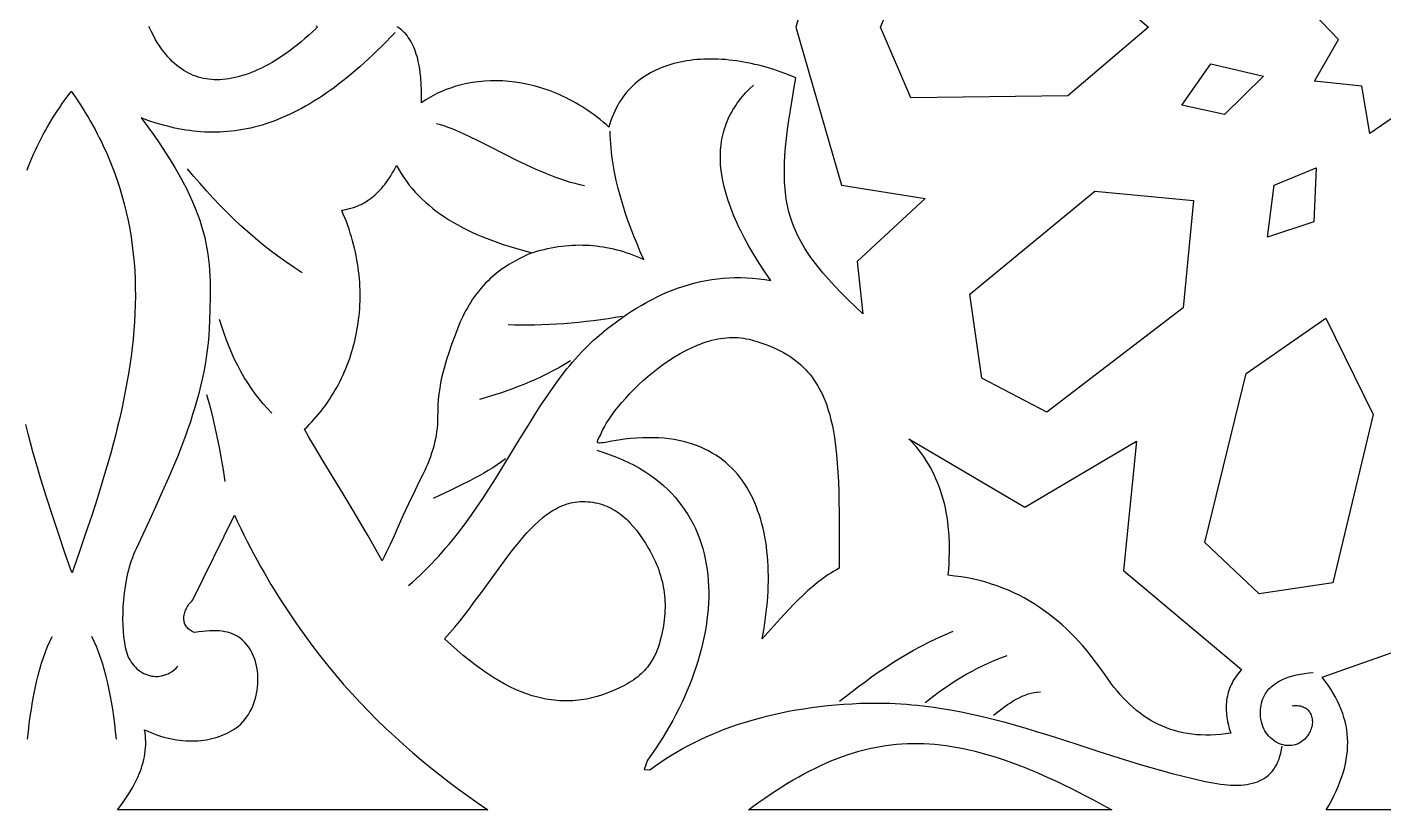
# Model space of a CAD drawing. Extents: x -332 to 348, y -263 to 352.
# Drawn here: x 139.89 to 186.88, y 237 to 264.11 of the extents above; entities that cross this region are included whole.
import ezdxf

# ---------------------------------------------------------------- set-up
doc = ezdxf.new("R2010")
doc.units = 0
doc.layers.add('LAYER_1', color=18, linetype='CONTINUOUS')
doc.layers.add('LAYER_2', color=174, linetype='CONTINUOUS')

msp = doc.modelspace()

# ---------------------------------------------------------------- linework, layer by layer
at = {"layer": 'LAYER_1'}
for points in [[(168.088, 269.585), (166.511, 264.109), (168.088, 258.633), (170.988, 258.173), (168.637, 255.996), (168.833, 254.177), (168.563, 254.432), (168.31, 254.679), (168.073, 254.918), (167.851, 255.15), (167.645, 255.376), (167.453, 255.597), (167.276, 255.813), (167.193, 255.92), (167.113, 256.026), (167.037, 256.131), (166.964, 256.236), (166.894, 256.341), (166.828, 256.445), (166.765, 256.548), (166.705, 256.652), (166.648, 256.756), (166.595, 256.86), (166.545, 256.964), (166.497, 257.068), (166.453, 257.173), (166.412, 257.279), (166.373, 257.385), (166.337, 257.491), (166.305, 257.599), (166.275, 257.708), (166.247, 257.817), (166.223, 257.928), (166.201, 258.04), (166.181, 258.154), (166.165, 258.269), (166.15, 258.386), (166.139, 258.504), (166.129, 258.625), (166.122, 258.747), (166.118, 258.871), (166.115, 258.998), (166.115, 259.127), (166.121, 259.392), (166.136, 259.667), (166.159, 259.953), (166.19, 260.252), (166.228, 260.564), (166.273, 260.89), (166.325, 261.23), (166.383, 261.586), (166.447, 261.959), (166.516, 262.348), (166.261, 262.454), (166.004, 262.551), (165.745, 262.639), (165.486, 262.718), (165.227, 262.787), (165.097, 262.819), (164.968, 262.847), (164.839, 262.874), (164.71, 262.898), (164.581, 262.92), (164.453, 262.939), (164.325, 262.956), (164.198, 262.97), (164.072, 262.982), (163.946, 262.991), (163.821, 262.998), (163.696, 263.002), (163.573, 263.003), (163.45, 263.002), (163.329, 262.999), (163.208, 262.993), (163.089, 262.984), (162.97, 262.972), (162.853, 262.958), (162.738, 262.941), (162.623, 262.922), (162.511, 262.9), (162.399, 262.875), (162.289, 262.847), (162.181, 262.816), (162.075, 262.783), (161.97, 262.747), (161.867, 262.708), (161.766, 262.666), (161.667, 262.621), (161.57, 262.573), (161.475, 262.523), (161.382, 262.47), (161.291, 262.413), (161.203, 262.354), (161.117, 262.291), (161.033, 262.226), (160.952, 262.158), (160.874, 262.087), (160.798, 262.012), (160.724, 261.935), (160.654, 261.854), (160.586, 261.771), (160.521, 261.684), (160.459, 261.594), (160.399, 261.501), (160.343, 261.405), (160.29, 261.305), (160.241, 261.203), (160.194, 261.097), (160.151, 260.988), (160.111, 260.875), (160.074, 260.76), (160.041, 260.641), (159.94, 260.732), (159.838, 260.819), (159.735, 260.904), (159.631, 260.986), (159.526, 261.066), (159.421, 261.142), (159.315, 261.216), (159.208, 261.287), (159.101, 261.356), (158.994, 261.422), (158.886, 261.485), (158.777, 261.545), (158.668, 261.603), (158.559, 261.659), (158.45, 261.711), (158.34, 261.761), (158.23, 261.809), (158.119, 261.854), (158.009, 261.897), (157.899, 261.937), (157.788, 261.974), (157.677, 262.009), (157.567, 262.042), (157.456, 262.072), (157.346, 262.1), (157.235, 262.125), (157.125, 262.148), (157.015, 262.169), (156.796, 262.203), (156.579, 262.228), (156.363, 262.244), (156.149, 262.251), (155.937, 262.249), (155.728, 262.238), (155.522, 262.219), (155.32, 262.192), (155.121, 262.156), (154.926, 262.112), (154.735, 262.06), (154.549, 262), (154.368, 261.932), (154.279, 261.895), (154.192, 261.857), (154.106, 261.816), (154.022, 261.774), (153.939, 261.73), (153.857, 261.684), (153.777, 261.636), (153.699, 261.586), (153.623, 261.535), (153.548, 261.482), (153.552, 261.705), (153.55, 261.923), (153.542, 262.135), (153.527, 262.341), (153.505, 262.541), (153.476, 262.733), (153.458, 262.826), (153.439, 262.917), (153.418, 263.005), (153.394, 263.092), (153.369, 263.176), (153.342, 263.257), (153.313, 263.337), (153.281, 263.413), (153.248, 263.487), (153.212, 263.558), (153.174, 263.627), (153.134, 263.692), (153.092, 263.755), (153.048, 263.815), (153.001, 263.871), (152.952, 263.924), (152.9, 263.974), (152.846, 264.021), (152.79, 264.064), (152.731, 264.104), (152.715, 264.104), (152.723, 264.109), (152.715, 264.114)], [(149.898, 264.155), (149.945, 264.109), (149.898, 264.063), (149.77, 263.942), (149.642, 263.825), (149.514, 263.712), (149.386, 263.604), (149.258, 263.499), (149.131, 263.399), (149.004, 263.304), (148.878, 263.212), (148.752, 263.125), (148.627, 263.042), (148.502, 262.963), (148.378, 262.889), (148.256, 262.819), (148.134, 262.754), (148.013, 262.693), (147.893, 262.636), (147.775, 262.584), (147.657, 262.536), (147.541, 262.492), (147.427, 262.452), (147.314, 262.417), (147.202, 262.386), (147.092, 262.36), (146.984, 262.337), (146.877, 262.319), (146.773, 262.305), (146.67, 262.295), (146.568, 262.289), (146.469, 262.286), (146.371, 262.288), (146.275, 262.294), (146.181, 262.303), (146.088, 262.316), (145.997, 262.333), (145.908, 262.354), (145.82, 262.378), (145.733, 262.406), (145.647, 262.439), (145.563, 262.475), (145.479, 262.515), (145.397, 262.559), (145.315, 262.608), (145.234, 262.661), (145.154, 262.718), (145.075, 262.78), (144.996, 262.848), (144.918, 262.92), (144.841, 262.997), (144.765, 263.079), (144.69, 263.167), (144.616, 263.261), (144.543, 263.36), (144.471, 263.465), (144.4, 263.576), (144.331, 263.693), (144.263, 263.816), (144.196, 263.945), (144.132, 264.08), (144.119, 264.109), (144.132, 264.137)], [(139.891, 259.151), (139.944, 259.29), (139.999, 259.429), (140.057, 259.567), (140.116, 259.705), (140.178, 259.842), (140.243, 259.979), (140.309, 260.116), (140.378, 260.253), (140.45, 260.389), (140.524, 260.524), (140.6, 260.66), (140.679, 260.795), (140.76, 260.929), (140.844, 261.064), (140.93, 261.198), (141.019, 261.331), (141.11, 261.464), (141.204, 261.597), (141.301, 261.73), (141.401, 261.862), (141.421, 261.888), (141.455, 261.84), (141.553, 261.698), (141.648, 261.556), (141.741, 261.414), (141.831, 261.272), (141.919, 261.13), (142.004, 260.988), (142.086, 260.846), (142.166, 260.704), (142.244, 260.561), (142.319, 260.419), (142.392, 260.277), (142.463, 260.134), (142.53, 259.994), (142.66, 259.707), (142.781, 259.421), (142.893, 259.136), (142.996, 258.849), (143.091, 258.563), (143.177, 258.276), (143.256, 257.989), (143.327, 257.701), (143.39, 257.412), (143.445, 257.123), (143.494, 256.834), (143.535, 256.543), (143.569, 256.252), (143.596, 255.961), (143.617, 255.668), (143.631, 255.375), (143.639, 255.081), (143.64, 254.786), (143.636, 254.491), (143.625, 254.195), (143.609, 253.898), (143.588, 253.6), (143.56, 253.301), (143.528, 253.002), (143.49, 252.702), (143.448, 252.401), (143.401, 252.099), (143.349, 251.797), (143.292, 251.494), (143.232, 251.19), (143.167, 250.886), (143.098, 250.581), (143.025, 250.275), (142.949, 249.969), (142.869, 249.662), (142.786, 249.355), (142.7, 249.047), (142.611, 248.739), (142.519, 248.431), (142.327, 247.811), (142.127, 247.19), (141.919, 246.567), (141.704, 245.943), (141.485, 245.318), (141.447, 245.208), (141.41, 245.31), (141.191, 245.937), (140.976, 246.566), (140.765, 247.196), (140.562, 247.826), (140.367, 248.458), (140.273, 248.772), (140.182, 249.086), (140.094, 249.401), (140.009, 249.715), (139.927, 250.029), (139.848, 250.343)], [(190.992, 237), (184.881, 237), (184.966, 237.146), (185.058, 237.314), (185.143, 237.481), (185.221, 237.645), (185.292, 237.807), (185.356, 237.968), (185.413, 238.126), (185.464, 238.283), (185.507, 238.438), (185.544, 238.592), (185.573, 238.744), (185.596, 238.895), (185.612, 239.044), (185.621, 239.192), (185.624, 239.339), (185.619, 239.484), (185.608, 239.629), (185.59, 239.773), (185.565, 239.916), (185.533, 240.058), (185.495, 240.199), (185.45, 240.34), (185.398, 240.48), (185.339, 240.62), (185.274, 240.759), (185.202, 240.898), (185.123, 241.037), (185.038, 241.176), (184.946, 241.314), (184.847, 241.453), (184.742, 241.592), (187.561, 242.587)]]:
    msp.add_lwpolyline(points, dxfattribs=at)
for points in [[(188.908, 266.433), (190.502, 266.842), (190.21, 265.199), (191.69, 264.472), (190.426, 263.403), (191.1, 261.88), (189.456, 261.886), (189.008, 260.279), (187.753, 261.358), (186.393, 260.42), (186.114, 262.066), (184.478, 262.235), (185.306, 263.678), (184.16, 264.875), (185.707, 265.44), (185.587, 267.106), (187.13, 266.529), (188.092, 267.883)], [(175.931, 266.486), (178.723, 264.109), (175.931, 261.731), (170.499, 261.659), (169.447, 264.109), (170.499, 266.558)], [(182.709, 262.414), (181.354, 261.081), (179.879, 261.41), (180.88, 262.836)], [(152.76, 259.173), (152.844, 259.035), (152.932, 258.9), (153.026, 258.769), (153.124, 258.64), (153.227, 258.515), (153.334, 258.394), (153.446, 258.275), (153.563, 258.16), (153.684, 258.047), (153.809, 257.938), (153.939, 257.832), (154.073, 257.729), (154.212, 257.628), (154.354, 257.531), (154.501, 257.437), (154.652, 257.346), (154.807, 257.257), (154.967, 257.171), (155.13, 257.088), (155.297, 257.008), (155.468, 256.93), (155.643, 256.856), (155.822, 256.783), (156.004, 256.714), (156.19, 256.647), (156.38, 256.582), (156.573, 256.521), (156.771, 256.461), (156.971, 256.404), (157.175, 256.35), (157.382, 256.297), (157.235, 256.234), (157.093, 256.168), (156.956, 256.101), (156.824, 256.031), (156.698, 255.96), (156.576, 255.886), (156.46, 255.811), (156.348, 255.734), (156.24, 255.656), (156.138, 255.575), (156.039, 255.493), (155.944, 255.41), (155.854, 255.324), (155.767, 255.237), (155.684, 255.149), (155.605, 255.059), (155.529, 254.968), (155.457, 254.875), (155.387, 254.78), (155.321, 254.685), (155.257, 254.588), (155.197, 254.49), (155.138, 254.39), (155.083, 254.289), (155.029, 254.187), (154.978, 254.084), (154.882, 253.875), (154.793, 253.661), (154.71, 253.443), (154.592, 253.118), (154.479, 252.796), (154.427, 252.633), (154.376, 252.47), (154.329, 252.303), (154.286, 252.134), (154.246, 251.961), (154.21, 251.784), (154.179, 251.602), (154.153, 251.413), (154.132, 251.218), (154.117, 251.016), (154.109, 250.806), (154.107, 250.587), (154.105, 250.466), (154.099, 250.344), (154.088, 250.221), (154.073, 250.097), (154.054, 249.973), (154.03, 249.848), (154.003, 249.724), (153.972, 249.599), (153.937, 249.475), (153.899, 249.351), (153.857, 249.229), (153.813, 249.107), (153.765, 248.987), (153.714, 248.868), (153.66, 248.751), (153.604, 248.637), (153.458, 248.345), (153.325, 248.076), (153.096, 247.594), (152.905, 247.178), (152.743, 246.815), (152.6, 246.491), (152.466, 246.194), (152.33, 245.91), (152.259, 245.769), (152.183, 245.627), (152.026, 245.915), (151.865, 246.204), (151.699, 246.493), (151.53, 246.783), (151.184, 247.364), (150.833, 247.942), (150.139, 249.081), (149.808, 249.637), (149.65, 249.91), (149.496, 250.18), (149.584, 250.266), (149.67, 250.353), (149.755, 250.442), (149.837, 250.533), (149.917, 250.625), (149.996, 250.719), (150.072, 250.814), (150.147, 250.911), (150.219, 251.009), (150.29, 251.108), (150.359, 251.21), (150.425, 251.312), (150.49, 251.416), (150.553, 251.521), (150.613, 251.627), (150.672, 251.735), (150.728, 251.844), (150.782, 251.954), (150.834, 252.065), (150.884, 252.178), (150.932, 252.291), (150.978, 252.406), (151.022, 252.522), (151.063, 252.638), (151.103, 252.756), (151.14, 252.874), (151.175, 252.994), (151.207, 253.114), (151.238, 253.235), (151.266, 253.357), (151.292, 253.48), (151.315, 253.604), (151.336, 253.728), (151.355, 253.853), (151.372, 253.978), (151.387, 254.105), (151.399, 254.231), (151.408, 254.359), (151.415, 254.487), (151.42, 254.615), (151.423, 254.744), (151.423, 254.873), (151.42, 255.003), (151.416, 255.133), (151.408, 255.264), (151.399, 255.394), (151.386, 255.525), (151.372, 255.657), (151.354, 255.788), (151.335, 255.92), (151.312, 256.052), (151.287, 256.184), (151.26, 256.316), (151.23, 256.448), (151.197, 256.58), (151.162, 256.712), (151.124, 256.844), (151.084, 256.976), (151.041, 257.108), (150.995, 257.24), (150.947, 257.372), (150.896, 257.503), (150.842, 257.634), (150.785, 257.765), (150.924, 257.79), (151.06, 257.823), (151.194, 257.863), (151.261, 257.887), (151.326, 257.913), (151.391, 257.941), (151.455, 257.971), (151.519, 258.004), (151.582, 258.039), (151.644, 258.077), (151.706, 258.117), (151.767, 258.159), (151.827, 258.205), (151.886, 258.252), (151.945, 258.303), (152.003, 258.356), (152.06, 258.412), (152.116, 258.471), (152.172, 258.532), (152.227, 258.597), (152.281, 258.664), (152.334, 258.734), (152.386, 258.808), (152.437, 258.884), (152.488, 258.964), (152.538, 259.047), (152.586, 259.133), (152.634, 259.222), (152.681, 259.315)], [(184.447, 257.367), (182.846, 256.829), (183.076, 258.638), (184.529, 259.233)], [(180.281, 258.105), (179.923, 254.391), (175.208, 250.768), (172.957, 251.947), (172.535, 254.86), (176.861, 258.422)], [(186.511, 250.688), (185.103, 244.858), (182.559, 244.485), (180.677, 246.256), (182.107, 252.114), (184.869, 254.033)], [(164.406, 253.363), (164.505, 253.359), (164.603, 253.35), (164.7, 253.337), (164.797, 253.319), (164.893, 253.298), (165.045, 253.257), (165.191, 253.214), (165.333, 253.169), (165.47, 253.121), (165.603, 253.07), (165.73, 253.016), (165.853, 252.96), (165.972, 252.901), (166.086, 252.839), (166.196, 252.775), (166.301, 252.708), (166.403, 252.638), (166.5, 252.565), (166.593, 252.49), (166.683, 252.413), (166.768, 252.332), (166.85, 252.249), (166.928, 252.164), (167.003, 252.075), (167.074, 251.984), (167.141, 251.891), (167.205, 251.794), (167.267, 251.695), (167.324, 251.594), (167.379, 251.489), (167.431, 251.382), (167.48, 251.273), (167.526, 251.161), (167.57, 251.046), (167.61, 250.928), (167.648, 250.808), (167.684, 250.685), (167.717, 250.56), (167.748, 250.432), (167.777, 250.301), (167.804, 250.168), (167.828, 250.032), (167.851, 249.893), (167.89, 249.608), (167.923, 249.313), (167.949, 249.006), (167.97, 248.69), (167.986, 248.363), (167.997, 248.025), (168.006, 247.678), (168.011, 247.319), (168.014, 246.951), (168.018, 245.372), (167.916, 245.316), (167.817, 245.257), (167.72, 245.197), (167.624, 245.135), (167.531, 245.072), (167.439, 245.006), (167.26, 244.871), (167.086, 244.729), (166.918, 244.582), (166.754, 244.429), (166.593, 244.273), (166.435, 244.112), (166.28, 243.948), (165.971, 243.612), (165.661, 243.268), (165.344, 242.922), (165.379, 243.107), (165.411, 243.293), (165.44, 243.477), (165.466, 243.661), (165.489, 243.845), (165.509, 244.027), (165.526, 244.209), (165.539, 244.39), (165.55, 244.569), (165.557, 244.747), (165.561, 244.924), (165.561, 245.1), (165.559, 245.274), (165.552, 245.446), (165.543, 245.617), (165.53, 245.785), (165.513, 245.952), (165.493, 246.117), (165.47, 246.28), (165.443, 246.44), (165.412, 246.598), (165.377, 246.754), (165.339, 246.907), (165.297, 247.057), (165.252, 247.205), (165.202, 247.35), (165.149, 247.492), (165.092, 247.631), (165.031, 247.767), (164.966, 247.899), (164.897, 248.028), (164.824, 248.154), (164.746, 248.276), (164.665, 248.395), (164.58, 248.51), (164.49, 248.621), (164.397, 248.728), (164.299, 248.831), (164.196, 248.93), (164.09, 249.025), (163.979, 249.115), (163.864, 249.201), (163.744, 249.282), (163.62, 249.359), (163.491, 249.431), (163.358, 249.498), (163.22, 249.56), (163.078, 249.618), (162.931, 249.67), (162.779, 249.716), (162.623, 249.758), (162.462, 249.794), (162.296, 249.824), (162.125, 249.849), (161.95, 249.868), (161.769, 249.882), (161.584, 249.889), (161.393, 249.89), (161.198, 249.885), (160.998, 249.874), (160.792, 249.857), (160.582, 249.833), (160.366, 249.802), (160.145, 249.765), (159.922, 249.727), (159.838, 249.715), (159.771, 249.707), (159.719, 249.705), (159.681, 249.708), (159.656, 249.716), (159.648, 249.722), (159.643, 249.729), (159.639, 249.738), (159.639, 249.747), (159.643, 249.771), (159.655, 249.801), (159.672, 249.836), (159.718, 249.924), (159.744, 249.976), (159.77, 250.035), (159.822, 250.149), (159.886, 250.271), (159.961, 250.399), (160.047, 250.534), (160.143, 250.673), (160.249, 250.817), (160.365, 250.964), (160.49, 251.113), (160.623, 251.264), (160.764, 251.416), (160.912, 251.568), (161.068, 251.719), (161.23, 251.869), (161.398, 252.016), (161.571, 252.16), (161.75, 252.3), (161.933, 252.435), (162.12, 252.564), (162.311, 252.686), (162.504, 252.801), (162.701, 252.908), (162.8, 252.958), (162.899, 253.005), (162.999, 253.05), (163.099, 253.093), (163.2, 253.133), (163.301, 253.17), (163.402, 253.204), (163.503, 253.235), (163.604, 253.263), (163.705, 253.288), (163.806, 253.31), (163.906, 253.328), (164.007, 253.342), (164.107, 253.353), (164.207, 253.36), (164.307, 253.364)], [(174.444, 247.489), (178.311, 249.773), (177.856, 245.287), (181.951, 241.861), (181.9, 241.805), (181.852, 241.748), (181.807, 241.691), (181.764, 241.632), (181.724, 241.573), (181.686, 241.513), (181.65, 241.452), (181.617, 241.39), (181.587, 241.327), (181.559, 241.264), (181.533, 241.199), (181.51, 241.134), (181.489, 241.068), (181.471, 241.002), (181.456, 240.934), (181.443, 240.866), (181.432, 240.796), (181.424, 240.726), (181.418, 240.656), (181.415, 240.584), (181.415, 240.511), (181.416, 240.438), (181.421, 240.364), (181.428, 240.289), (181.437, 240.213), (181.449, 240.136), (181.463, 240.059), (181.48, 239.981), (181.521, 239.822), (181.572, 239.659), (181.392, 239.633), (181.216, 239.612), (181.043, 239.598), (180.873, 239.59), (180.706, 239.588), (180.543, 239.593), (180.383, 239.603), (180.226, 239.619), (180.071, 239.641), (179.92, 239.669), (179.772, 239.703), (179.626, 239.743), (179.483, 239.788), (179.343, 239.839), (179.205, 239.896), (179.071, 239.958), (178.938, 240.026), (178.808, 240.099), (178.681, 240.178), (178.556, 240.262), (178.433, 240.351), (178.313, 240.446), (178.195, 240.545), (178.079, 240.65), (177.965, 240.76), (177.853, 240.876), (177.743, 240.996), (177.636, 241.121), (177.53, 241.251), (177.426, 241.386), (177.323, 241.526), (177.223, 241.671), (177.1, 241.847), (176.976, 242.02), (176.848, 242.19), (176.719, 242.356), (176.586, 242.518), (176.451, 242.676), (176.313, 242.831), (176.173, 242.981), (176.029, 243.127), (175.883, 243.269), (175.733, 243.406), (175.581, 243.539), (175.425, 243.667), (175.267, 243.791), (175.104, 243.91), (174.939, 244.025), (174.77, 244.134), (174.598, 244.239), (174.422, 244.338), (174.243, 244.432), (174.06, 244.521), (173.874, 244.604), (173.683, 244.682), (173.489, 244.755), (173.291, 244.822), (173.089, 244.883), (172.883, 244.938), (172.673, 244.987), (172.458, 245.031), (172.24, 245.068), (172.017, 245.099), (171.79, 245.124), (171.807, 245.326), (171.82, 245.524), (171.828, 245.718), (171.832, 245.908), (171.833, 246.095), (171.829, 246.278), (171.821, 246.457), (171.809, 246.633), (171.793, 246.805), (171.773, 246.973), (171.749, 247.138), (171.721, 247.299), (171.69, 247.457), (171.655, 247.612), (171.616, 247.763), (171.573, 247.911), (171.527, 248.055), (171.477, 248.197), (171.423, 248.335), (171.366, 248.469), (171.306, 248.601), (171.242, 248.73), (171.175, 248.855), (171.104, 248.978), (171.031, 249.098), (170.953, 249.214), (170.873, 249.328), (170.79, 249.439), (170.703, 249.547), (170.613, 249.652), (170.521, 249.754), (170.425, 249.854)], [(159.214, 247.677), (159.306, 247.672), (159.395, 247.664), (159.482, 247.653), (159.567, 247.638), (159.651, 247.62), (159.732, 247.599), (159.812, 247.574), (159.89, 247.547), (159.966, 247.516), (160.04, 247.483), (160.113, 247.447), (160.184, 247.408), (160.254, 247.366), (160.322, 247.322), (160.389, 247.275), (160.455, 247.226), (160.519, 247.174), (160.582, 247.12), (160.643, 247.064), (160.704, 247.005), (160.763, 246.944), (160.878, 246.817), (160.99, 246.682), (161.098, 246.54), (161.202, 246.391), (161.304, 246.236), (161.415, 246.055), (161.467, 245.964), (161.517, 245.872), (161.564, 245.779), (161.609, 245.686), (161.651, 245.593), (161.691, 245.498), (161.729, 245.403), (161.764, 245.308), (161.796, 245.212), (161.827, 245.115), (161.854, 245.018), (161.879, 244.92), (161.901, 244.821), (161.921, 244.722), (161.938, 244.622), (161.952, 244.522), (161.964, 244.42), (161.973, 244.318), (161.979, 244.216), (161.983, 244.112), (161.983, 244.008), (161.981, 243.904), (161.976, 243.798), (161.968, 243.692), (161.958, 243.585), (161.944, 243.477), (161.927, 243.369), (161.908, 243.26), (161.885, 243.15), (161.86, 243.039), (161.808, 242.836), (161.777, 242.73), (161.741, 242.621), (161.699, 242.509), (161.651, 242.397), (161.595, 242.283), (161.53, 242.168), (161.455, 242.054), (161.414, 241.998), (161.37, 241.941), (161.322, 241.885), (161.272, 241.829), (161.219, 241.774), (161.162, 241.719), (161.102, 241.665), (161.038, 241.612), (160.971, 241.56), (160.9, 241.508), (160.824, 241.457), (160.745, 241.407), (160.662, 241.358), (160.574, 241.311), (160.384, 241.216), (160.195, 241.131), (160.007, 241.054), (159.82, 240.987), (159.633, 240.928), (159.446, 240.879), (159.259, 240.839), (159.166, 240.823), (159.073, 240.809), (158.98, 240.797), (158.886, 240.787), (158.793, 240.78), (158.7, 240.775), (158.606, 240.773), (158.513, 240.773), (158.419, 240.775), (158.326, 240.779), (158.232, 240.786), (158.138, 240.795), (158.044, 240.807), (157.95, 240.821), (157.856, 240.837), (157.762, 240.855), (157.572, 240.9), (157.382, 240.953), (157.19, 241.017), (156.998, 241.09), (156.804, 241.172), (156.61, 241.264), (156.413, 241.366), (156.215, 241.478), (156.016, 241.599), (155.815, 241.73), (155.612, 241.87), (155.407, 242.021), (155.2, 242.181), (154.991, 242.351), (154.779, 242.532), (154.566, 242.722), (154.349, 242.922), (154.528, 243.126), (154.701, 243.332), (154.871, 243.54), (155.036, 243.748), (155.197, 243.956), (155.354, 244.165), (155.659, 244.577), (156.237, 245.375), (156.516, 245.751), (156.653, 245.932), (156.79, 246.107), (156.927, 246.275), (157.063, 246.437), (157.199, 246.591), (157.336, 246.737), (157.474, 246.875), (157.613, 247.004), (157.753, 247.123), (157.823, 247.179), (157.894, 247.233), (157.966, 247.283), (158.038, 247.331), (158.11, 247.376), (158.184, 247.418), (158.257, 247.458), (158.332, 247.494), (158.407, 247.527), (158.483, 247.557), (158.56, 247.584), (158.637, 247.608), (158.715, 247.628), (158.794, 247.645), (158.875, 247.659), (158.956, 247.669), (159.038, 247.675), (159.121, 247.677)], [(147.179, 246.974), (147.289, 246.746), (147.4, 246.52), (147.513, 246.297), (147.627, 246.077), (147.743, 245.859), (147.859, 245.644), (147.977, 245.431), (148.096, 245.221), (148.216, 245.014), (148.337, 244.808), (148.46, 244.606), (148.584, 244.405), (148.708, 244.208), (148.961, 243.819), (149.219, 243.44), (149.481, 243.069), (149.747, 242.708), (150.017, 242.355), (150.292, 242.011), (150.57, 241.675), (150.852, 241.347), (151.138, 241.027), (151.428, 240.715), (151.721, 240.41), (152.017, 240.112), (152.317, 239.821), (152.62, 239.537), (152.927, 239.259), (153.236, 238.988), (153.548, 238.723), (153.864, 238.465), (154.182, 238.211), (154.502, 237.964), (154.825, 237.721), (155.151, 237.484), (155.479, 237.252), (155.809, 237.025), (155.846, 237), (143.016, 237), (143.101, 237.106), (143.222, 237.268), (143.338, 237.435), (143.449, 237.608), (143.554, 237.786), (143.603, 237.877), (143.65, 237.969), (143.695, 238.062), (143.737, 238.156), (143.777, 238.251), (143.814, 238.348), (143.848, 238.445), (143.879, 238.543), (143.907, 238.642), (143.931, 238.742), (143.952, 238.842), (143.97, 238.944), (143.983, 239.046), (143.993, 239.149), (143.998, 239.252), (143.999, 239.356), (143.996, 239.461), (143.988, 239.566), (143.975, 239.671), (143.958, 239.777), (144.068, 239.725), (144.179, 239.677), (144.29, 239.633), (144.401, 239.592), (144.512, 239.556), (144.623, 239.523), (144.733, 239.494), (144.843, 239.468), (144.953, 239.446), (145.062, 239.428), (145.17, 239.413), (145.278, 239.401), (145.385, 239.393), (145.491, 239.389), (145.596, 239.388), (145.699, 239.39), (145.802, 239.395), (145.903, 239.404), (146.003, 239.415), (146.102, 239.43), (146.198, 239.448), (146.293, 239.47), (146.387, 239.494), (146.478, 239.521), (146.568, 239.551), (146.655, 239.584), (146.74, 239.62), (146.823, 239.658), (146.903, 239.7), (146.981, 239.744), (147.057, 239.79), (147.13, 239.84), (147.212, 239.903), (147.289, 239.972), (147.362, 240.046), (147.431, 240.127), (147.494, 240.212), (147.554, 240.301), (147.609, 240.395), (147.658, 240.493), (147.704, 240.594), (147.744, 240.698), (147.779, 240.805), (147.81, 240.914), (147.835, 241.025), (147.855, 241.137), (147.87, 241.25), (147.88, 241.364), (147.885, 241.478), (147.884, 241.591), (147.878, 241.705), (147.866, 241.817), (147.848, 241.928), (147.826, 242.037), (147.797, 242.144), (147.762, 242.248), (147.722, 242.349), (147.676, 242.447), (147.624, 242.542), (147.566, 242.632), (147.502, 242.717), (147.432, 242.798), (147.356, 242.873), (147.273, 242.942), (147.209, 242.988), (147.142, 243.029), (147.07, 243.066), (146.994, 243.098), (146.913, 243.127), (146.828, 243.15), (146.739, 243.169), (146.644, 243.184), (146.545, 243.195), (146.441, 243.2), (146.332, 243.202), (146.217, 243.199), (146.097, 243.191), (145.971, 243.179), (145.84, 243.163), (145.703, 243.142), (145.656, 243.157), (145.612, 243.175), (145.572, 243.196), (145.534, 243.219), (145.5, 243.243), (145.469, 243.27), (145.441, 243.299), (145.416, 243.329), (145.394, 243.361), (145.374, 243.395), (145.358, 243.43), (145.345, 243.466), (145.335, 243.504), (145.327, 243.542), (145.322, 243.581), (145.32, 243.622), (145.321, 243.662), (145.324, 243.704), (145.33, 243.745), (145.339, 243.787), (145.35, 243.83), (145.363, 243.872), (145.38, 243.914), (145.398, 243.956), (145.419, 243.998), (145.442, 244.039), (145.468, 244.079), (145.496, 244.119), (145.526, 244.158), (145.558, 244.196), (145.592, 244.233), (145.629, 244.269), (147.07, 247.205)], [(170.755, 239.3), (170.945, 239.295), (171.137, 239.285), (171.33, 239.27), (171.524, 239.251), (171.72, 239.227), (171.916, 239.197), (172.115, 239.164), (172.314, 239.125), (172.516, 239.081), (172.719, 239.033), (172.924, 238.98), (173.13, 238.923), (173.339, 238.86), (173.55, 238.793), (173.763, 238.721), (173.979, 238.645), (174.197, 238.564), (174.417, 238.478), (174.64, 238.388), (174.865, 238.293), (175.093, 238.194), (175.324, 238.09), (175.558, 237.981), (175.795, 237.868), (176.035, 237.75), (176.279, 237.628), (176.525, 237.502), (176.775, 237.371), (177.286, 237.095), (177.456, 237), (164.876, 237), (165.028, 237.113), (165.233, 237.261), (165.435, 237.404), (165.636, 237.541), (165.835, 237.673), (166.033, 237.8), (166.229, 237.921), (166.424, 238.037), (166.618, 238.148), (166.81, 238.254), (167.002, 238.355), (167.193, 238.45), (167.382, 238.541), (167.571, 238.626), (167.759, 238.706), (167.947, 238.781), (168.134, 238.85), (168.321, 238.915), (168.508, 238.975), (168.694, 239.029), (168.88, 239.079), (169.066, 239.123), (169.252, 239.163), (169.438, 239.197), (169.625, 239.227), (169.812, 239.251), (169.999, 239.271), (170.187, 239.286), (170.375, 239.295), (170.565, 239.3)]]:
    msp.add_lwpolyline(points, close=True, dxfattribs=at)
at = {"layer": 'LAYER_2'}
for points in [[(152.635, 263.926), (152.48, 263.761), (152.325, 263.602), (152.172, 263.446), (152.019, 263.296), (151.867, 263.149), (151.716, 263.007), (151.566, 262.869), (151.416, 262.736), (151.267, 262.606), (151.119, 262.481), (150.972, 262.36), (150.826, 262.244), (150.68, 262.131), (150.535, 262.022), (150.39, 261.918), (150.247, 261.817), (150.104, 261.72), (149.961, 261.628), (149.819, 261.539), (149.678, 261.454), (149.537, 261.372), (149.397, 261.295), (149.258, 261.221), (149.119, 261.151), (148.981, 261.084), (148.843, 261.022), (148.705, 260.962), (148.569, 260.907), (148.432, 260.855), (148.296, 260.806), (148.161, 260.761), (148.026, 260.719), (147.891, 260.68), (147.757, 260.645), (147.623, 260.613), (147.49, 260.585), (147.357, 260.559), (147.224, 260.537), (147.092, 260.518), (146.959, 260.502), (146.828, 260.49), (146.696, 260.48), (146.565, 260.473), (146.434, 260.469), (146.303, 260.468), (146.173, 260.47), (146.042, 260.475), (145.912, 260.483), (145.782, 260.494), (145.653, 260.507), (145.523, 260.523), (145.394, 260.542), (145.264, 260.563), (145.135, 260.587), (145.006, 260.613), (144.877, 260.642), (144.748, 260.674), (144.619, 260.708), (144.49, 260.745), (144.361, 260.783), (144.103, 260.868), (143.845, 260.962), (144.074, 260.652), (144.287, 260.352), (144.486, 260.063), (144.672, 259.784), (144.844, 259.514), (145.003, 259.253), (145.15, 259), (145.284, 258.755), (145.408, 258.518), (145.52, 258.287), (145.622, 258.063), (145.714, 257.844), (145.797, 257.631), (145.87, 257.423), (145.935, 257.219), (145.992, 257.019), (146.042, 256.823), (146.084, 256.629), (146.12, 256.438), (146.15, 256.249), (146.174, 256.061), (146.193, 255.874), (146.208, 255.687), (146.218, 255.5), (146.225, 255.313), (146.228, 255.124), (146.228, 254.742), (146.22, 254.35), (146.21, 253.943), (146.2, 253.686), (146.183, 253.43), (146.16, 253.175), (146.131, 252.922), (146.096, 252.67), (146.055, 252.419), (146.008, 252.169), (145.956, 251.92), (145.899, 251.672), (145.837, 251.425), (145.771, 251.179), (145.7, 250.933), (145.624, 250.688), (145.545, 250.444), (145.461, 250.2), (145.374, 249.956), (145.284, 249.713), (145.191, 249.47), (145.094, 249.227), (144.995, 248.984), (144.788, 248.498), (144.574, 248.011), (144.352, 247.523), (144.126, 247.033), (143.664, 246.044), (143.619, 245.943), (143.576, 245.839), (143.536, 245.734), (143.498, 245.627), (143.463, 245.519), (143.43, 245.409), (143.399, 245.298), (143.371, 245.186), (143.346, 245.073), (143.322, 244.96), (143.282, 244.731), (143.25, 244.502), (143.226, 244.273), (143.21, 244.047), (143.202, 243.823), (143.2, 243.604), (143.206, 243.392), (143.217, 243.186), (143.235, 242.99), (143.259, 242.803), (143.288, 242.628), (143.306, 242.547), (143.328, 242.468), (143.354, 242.392), (143.385, 242.319), (143.419, 242.248), (143.457, 242.18), (143.499, 242.115), (143.544, 242.053), (143.592, 241.995), (143.643, 241.94), (143.696, 241.889), (143.753, 241.842), (143.811, 241.799), (143.872, 241.76), (143.935, 241.726), (143.999, 241.696), (144.065, 241.671), (144.133, 241.651), (144.201, 241.636), (144.271, 241.626), (144.341, 241.621), (144.413, 241.622), (144.484, 241.629), (144.556, 241.641), (144.628, 241.66), (144.7, 241.684), (144.771, 241.715), (144.842, 241.753), (144.912, 241.797), (144.981, 241.849), (145.049, 241.907), (145.116, 241.972)], [(153.096, 244.766), (153.236, 244.888), (153.374, 245.011), (153.509, 245.136), (153.641, 245.264), (153.771, 245.392), (153.899, 245.523), (154.024, 245.655), (154.147, 245.789), (154.268, 245.924), (154.386, 246.061), (154.503, 246.198), (154.617, 246.338), (154.841, 246.619), (155.057, 246.905), (155.267, 247.194), (155.471, 247.485), (155.669, 247.779), (155.863, 248.074), (156.052, 248.371), (156.238, 248.667), (156.601, 249.259), (156.957, 249.845), (157.31, 250.419), (157.486, 250.701), (157.664, 250.978), (157.843, 251.25), (158.025, 251.516), (158.209, 251.776), (158.396, 252.028), (158.587, 252.273), (158.685, 252.393), (158.783, 252.51), (158.883, 252.625), (158.984, 252.738), (159.086, 252.848), (159.19, 252.956), (159.296, 253.062), (159.403, 253.164), (159.511, 253.265), (159.622, 253.362), (159.79, 253.505), (159.96, 253.643), (160.13, 253.777), (160.302, 253.906), (160.474, 254.031), (160.648, 254.152), (160.823, 254.268), (160.999, 254.378), (161.177, 254.484), (161.355, 254.585), (161.535, 254.681), (161.716, 254.771), (161.899, 254.856), (162.083, 254.936), (162.268, 255.01), (162.454, 255.079), (162.642, 255.142), (162.832, 255.199), (163.023, 255.25), (163.215, 255.295), (163.409, 255.334), (163.604, 255.366), (163.801, 255.393), (164, 255.413), (164.2, 255.426), (164.402, 255.433), (164.605, 255.433), (164.811, 255.426), (165.017, 255.412), (165.226, 255.391), (165.436, 255.363), (165.648, 255.328), (165.437, 255.638), (165.24, 255.939), (165.058, 256.234), (164.89, 256.521), (164.736, 256.802), (164.664, 256.939), (164.596, 257.075), (164.531, 257.209), (164.469, 257.341), (164.411, 257.472), (164.356, 257.601), (164.304, 257.728), (164.256, 257.853), (164.21, 257.977), (164.168, 258.1), (164.129, 258.221), (164.094, 258.34), (164.061, 258.457), (164.032, 258.573), (164.005, 258.688), (163.982, 258.801), (163.961, 258.912), (163.944, 259.022), (163.929, 259.13), (163.917, 259.237), (163.908, 259.343), (163.902, 259.447), (163.899, 259.549), (163.899, 259.651), (163.901, 259.75), (163.906, 259.849), (163.914, 259.946), (163.925, 260.041), (163.938, 260.136), (163.954, 260.229), (163.972, 260.32), (163.993, 260.411), (164.016, 260.5), (164.042, 260.588), (164.071, 260.674), (164.101, 260.76), (164.135, 260.844), (164.17, 260.927), (164.208, 261.008), (164.249, 261.089), (164.291, 261.168), (164.336, 261.246), (164.383, 261.323), (164.433, 261.399), (164.484, 261.474), (164.538, 261.548), (164.594, 261.621), (164.651, 261.692), (164.773, 261.832), (164.903, 261.968), (165.041, 262.1)], [(159.199, 258.616), (159.036, 258.649), (158.872, 258.688), (158.706, 258.733), (158.538, 258.784), (158.37, 258.839), (158.2, 258.9), (158.03, 258.965), (157.859, 259.034), (157.688, 259.106), (157.517, 259.182), (157.174, 259.34), (156.833, 259.506), (156.495, 259.676), (155.833, 260.013), (155.513, 260.174), (155.201, 260.325), (154.9, 260.463), (154.753, 260.526), (154.61, 260.585), (154.471, 260.638), (154.334, 260.686), (154.202, 260.729), (154.073, 260.765)], [(157.42, 256.309), (157.545, 256.346), (157.67, 256.38), (157.793, 256.411), (157.917, 256.44), (158.04, 256.465), (158.163, 256.487), (158.285, 256.507), (158.406, 256.524), (158.528, 256.537), (158.649, 256.548), (158.769, 256.556), (158.89, 256.561), (159.01, 256.564), (159.129, 256.563), (159.249, 256.56), (159.368, 256.553), (159.486, 256.544), (159.605, 256.532), (159.723, 256.517), (159.841, 256.499), (159.959, 256.479), (160.077, 256.455), (160.194, 256.429), (160.311, 256.4), (160.428, 256.368), (160.545, 256.333), (160.662, 256.295), (160.778, 256.255), (160.895, 256.212), (161.011, 256.166), (161.127, 256.117), (161.244, 256.065), (161.127, 256.332), (161.014, 256.6), (160.905, 256.869), (160.8, 257.141), (160.7, 257.413), (160.605, 257.688), (160.517, 257.963), (160.435, 258.24), (160.361, 258.519), (160.294, 258.799), (160.235, 259.08), (160.209, 259.221), (160.185, 259.363), (160.164, 259.504), (160.145, 259.646), (160.128, 259.789), (160.114, 259.931), (160.102, 260.074), (160.094, 260.218), (160.088, 260.361), (160.084, 260.505)], [(149.422, 255.604), (149.278, 255.695), (149.134, 255.787), (148.853, 255.977), (148.577, 256.173), (148.307, 256.375), (148.043, 256.583), (147.784, 256.797), (147.53, 257.017), (147.281, 257.242), (147.037, 257.472), (146.798, 257.707), (146.562, 257.946), (146.331, 258.19), (146.104, 258.438), (145.88, 258.69), (145.659, 258.945), (145.442, 259.204)], [(148.367, 250.74), (148.214, 250.9), (148.067, 251.066), (147.925, 251.237), (147.788, 251.414), (147.657, 251.597), (147.53, 251.786), (147.409, 251.98), (147.294, 252.18), (147.183, 252.385), (147.078, 252.596), (146.978, 252.813), (146.883, 253.036), (146.794, 253.264), (146.71, 253.498), (146.631, 253.738), (146.558, 253.983)], [(160.499, 254.086), (160.259, 254.047), (160.013, 254.01), (159.763, 253.975), (159.509, 253.942), (159.252, 253.911), (158.994, 253.884), (158.735, 253.859), (158.477, 253.838), (158.221, 253.819), (157.967, 253.805), (157.716, 253.794), (157.47, 253.787), (157.23, 253.784), (156.997, 253.785), (156.771, 253.791), (156.554, 253.802)], [(158.707, 252.548), (158.505, 252.427), (158.304, 252.311), (158.102, 252.202), (157.9, 252.098), (157.698, 252), (157.497, 251.907), (157.297, 251.819), (157.098, 251.736), (156.9, 251.657), (156.703, 251.583), (156.508, 251.513), (156.314, 251.447), (156.123, 251.385), (155.934, 251.326), (155.563, 251.217)], [(146.105, 251.388), (146.204, 251.033), (146.298, 250.671), (146.385, 250.303), (146.467, 249.929), (146.544, 249.549), (146.614, 249.163), (146.679, 248.771), (146.739, 248.372)], [(156.463, 249.156), (156.319, 249.051), (156.17, 248.95), (156.018, 248.851), (155.862, 248.756), (155.704, 248.663), (155.543, 248.572), (155.382, 248.484), (155.219, 248.399), (154.893, 248.234), (154.57, 248.077), (153.95, 247.781)], [(159.624, 249.452), (159.859, 249.379), (160.086, 249.3), (160.305, 249.217), (160.516, 249.127), (160.719, 249.033), (160.914, 248.933), (161.101, 248.829), (161.281, 248.719), (161.454, 248.605), (161.618, 248.486), (161.776, 248.363), (161.926, 248.235), (162.068, 248.103), (162.204, 247.967), (162.332, 247.827), (162.453, 247.682), (162.567, 247.535), (162.674, 247.383), (162.774, 247.228), (162.868, 247.069), (162.954, 246.907), (163.034, 246.742), (163.107, 246.574), (163.174, 246.403), (163.234, 246.229), (163.288, 246.052), (163.335, 245.873), (163.377, 245.692), (163.412, 245.508), (163.44, 245.321), (163.463, 245.133), (163.48, 244.943), (163.49, 244.751), (163.495, 244.557), (163.494, 244.361), (163.487, 244.164), (163.475, 243.966), (163.457, 243.766), (163.433, 243.566), (163.404, 243.364), (163.37, 243.162), (163.33, 242.958), (163.285, 242.754), (163.235, 242.55), (163.179, 242.345), (163.119, 242.14), (163.053, 241.934), (162.983, 241.729), (162.907, 241.524), (162.827, 241.319), (162.743, 241.114), (162.653, 240.91), (162.559, 240.706), (162.461, 240.503), (162.358, 240.301), (162.25, 240.099), (162.138, 239.899), (162.022, 239.7), (161.902, 239.502), (161.778, 239.306), (161.65, 239.111), (161.517, 238.918), (161.381, 238.727), (161.26, 238.394), (161.452, 238.384), (161.629, 238.514), (161.81, 238.64), (161.996, 238.764), (162.185, 238.883), (162.378, 238.999), (162.576, 239.112), (162.777, 239.221), (162.982, 239.327), (163.192, 239.429), (163.405, 239.528), (163.622, 239.622), (163.843, 239.714), (164.068, 239.801), (164.296, 239.885), (164.529, 239.964), (164.765, 240.04), (165.005, 240.112), (165.249, 240.18), (165.497, 240.244), (165.748, 240.305), (166.003, 240.361), (166.261, 240.413), (166.524, 240.461), (166.789, 240.504), (167.059, 240.544), (167.332, 240.579), (167.609, 240.61), (167.889, 240.637), (168.172, 240.659), (168.46, 240.677), (168.75, 240.691), (168.953, 240.697), (169.154, 240.701), (169.355, 240.701), (169.554, 240.698), (169.752, 240.693), (169.949, 240.684), (170.145, 240.673), (170.339, 240.659), (170.533, 240.643), (170.726, 240.624), (170.918, 240.603), (171.11, 240.58), (171.3, 240.554), (171.489, 240.526), (171.866, 240.463), (172.24, 240.393), (172.612, 240.316), (172.981, 240.231), (173.348, 240.141), (173.714, 240.045), (174.078, 239.945), (174.441, 239.84), (174.803, 239.731), (175.164, 239.62), (175.525, 239.506), (176.247, 239.272), (176.97, 239.037), (177.698, 238.803), (178.064, 238.688), (178.431, 238.576), (178.801, 238.467), (179.173, 238.361), (179.548, 238.26), (179.925, 238.163), (180.306, 238.071), (180.69, 237.986), (180.826, 237.958), (180.959, 237.933), (181.09, 237.912), (181.217, 237.893), (181.342, 237.879), (181.464, 237.867), (181.582, 237.86), (181.698, 237.856), (181.81, 237.856), (181.919, 237.86), (182.025, 237.869), (182.128, 237.881), (182.227, 237.898), (182.322, 237.92), (182.414, 237.946), (182.502, 237.976), (182.586, 238.012), (182.667, 238.052), (182.743, 238.098), (182.816, 238.149), (182.884, 238.205), (182.949, 238.267), (183.009, 238.334), (183.065, 238.407), (183.116, 238.485), (183.164, 238.57), (183.206, 238.66), (183.245, 238.757), (183.278, 238.86), (183.307, 238.969), (183.331, 239.085), (183.35, 239.208)], [(139.908, 239.443), (139.936, 239.714), (139.967, 239.98), (140.001, 240.239), (140.038, 240.492), (140.078, 240.739), (140.122, 240.979), (140.169, 241.213), (140.219, 241.44), (140.274, 241.66), (140.331, 241.874), (140.393, 242.08), (140.458, 242.279), (140.528, 242.471), (140.601, 242.655), (140.679, 242.832), (140.76, 243.001)], [(142.985, 239.443), (142.957, 239.714), (142.926, 239.98), (142.892, 240.239), (142.855, 240.492), (142.815, 240.739), (142.771, 240.979), (142.724, 241.213), (142.673, 241.44), (142.619, 241.66), (142.561, 241.874), (142.5, 242.08), (142.434, 242.279), (142.365, 242.471), (142.291, 242.655), (142.214, 242.832), (142.132, 243.001)], [(168.025, 240.764), (168.463, 241.104), (168.684, 241.272), (168.909, 241.438), (169.136, 241.602), (169.366, 241.764), (169.601, 241.924), (169.84, 242.08), (170.083, 242.233), (170.332, 242.383), (170.586, 242.529), (170.847, 242.67), (171.114, 242.808), (171.387, 242.94), (171.669, 243.067), (171.958, 243.189)], [(170.995, 240.719), (171.143, 240.835), (171.293, 240.95), (171.445, 241.064), (171.601, 241.176), (171.76, 241.287), (171.922, 241.395), (172.089, 241.502), (172.26, 241.607), (172.436, 241.709), (172.617, 241.809), (172.804, 241.906), (172.996, 242), (173.194, 242.091), (173.398, 242.18), (173.61, 242.265), (173.828, 242.346)], [(183.7, 240.606), (183.763, 240.612), (183.823, 240.614), (183.88, 240.612), (183.934, 240.607), (183.985, 240.598), (184.033, 240.585), (184.077, 240.57), (184.119, 240.551), (184.158, 240.53), (184.193, 240.505), (184.226, 240.479), (184.256, 240.45), (184.283, 240.419), (184.307, 240.386), (184.328, 240.351), (184.346, 240.314), (184.362, 240.276), (184.375, 240.236), (184.385, 240.196), (184.393, 240.154), (184.397, 240.111), (184.399, 240.068), (184.399, 240.024), (184.395, 239.98), (184.39, 239.936), (184.381, 239.892), (184.37, 239.847), (184.357, 239.804), (184.341, 239.76), (184.322, 239.717), (184.301, 239.676), (184.278, 239.635), (184.23, 239.562), (184.178, 239.497), (184.122, 239.439), (184.064, 239.388), (184.003, 239.344), (183.94, 239.308), (183.875, 239.278), (183.809, 239.255), (183.741, 239.238), (183.672, 239.228), (183.603, 239.224), (183.533, 239.226), (183.463, 239.234), (183.394, 239.248), (183.326, 239.267), (183.258, 239.292), (183.192, 239.322), (183.128, 239.358), (183.066, 239.398), (183.006, 239.444), (182.949, 239.494), (182.895, 239.549), (182.845, 239.608), (182.798, 239.672), (182.756, 239.74), (182.717, 239.812), (182.684, 239.888), (182.656, 239.967), (182.633, 240.051), (182.615, 240.137), (182.604, 240.228), (182.6, 240.321), (182.6, 240.397), (182.605, 240.474), (182.613, 240.55), (182.626, 240.625), (182.642, 240.698), (182.662, 240.771), (182.686, 240.841), (182.715, 240.91), (182.74, 240.961), (182.767, 241.009), (182.796, 241.056), (182.827, 241.102), (182.861, 241.145), (182.896, 241.187), (182.934, 241.227), (182.974, 241.265), (183.016, 241.301), (183.06, 241.336), (183.106, 241.37), (183.153, 241.402), (183.254, 241.461), (183.361, 241.514), (183.475, 241.562), (183.596, 241.605), (183.722, 241.642), (183.854, 241.675), (183.991, 241.703), (184.133, 241.727), (184.279, 241.746), (184.43, 241.762)], [(173.361, 240.275), (173.554, 240.428), (173.748, 240.575), (173.846, 240.644), (173.945, 240.71), (174.044, 240.773), (174.144, 240.831), (174.245, 240.885), (174.347, 240.933), (174.45, 240.976), (174.554, 241.013), (174.659, 241.043), (174.766, 241.066), (174.874, 241.081), (174.983, 241.089)]]:
    msp.add_lwpolyline(points, dxfattribs=at)

doc.saveas('drawing.dxf')
